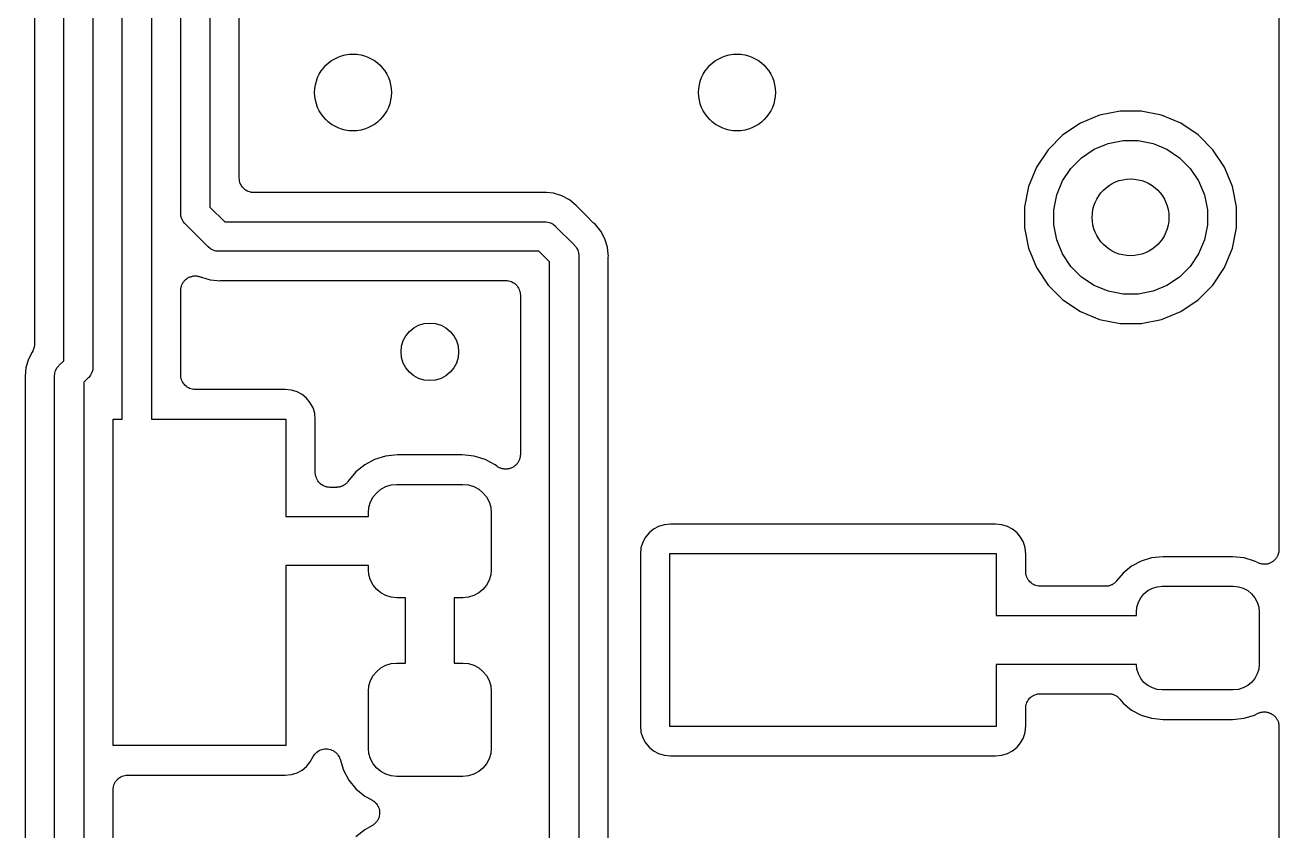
# Model space of a CAD drawing. Extents: x 0.48 to 2.43, y -7.79 to -4.85.
# Drawn here: x 2.1768 to 2.434, y -7.61 to -7.4448 of the extents above; entities that cross this region are included whole.
import ezdxf

# ---------------------------------------------------------------- set-up
doc = ezdxf.new("R2010")
doc.units = 0
doc.header["$MEASUREMENT"] = 0
doc.layers.add('BLACK', color=7, linetype='CONTINUOUS')

msp = doc.modelspace()

# ---------------------------------------------------------------- linework, layer by layer
at = {"layer": 'BLACK', "linetype": 'CONTINUOUS'}
for p, q in [((2.19676, -7.52559), (2.19676, -7.06442)), ((2.20276, -7.06333), (2.20276, -7.52559)), ((2.18476, -7.51366), (2.18476, -7.06939)), ((2.19076, -7.0683), (2.19076, -7.51476)), ((2.17876, -7.07312), (2.17876, -7.51027)), ((2.20876, -7.48326), (2.20876, -7.09379)), ((2.21476, -7.09379), (2.21476, -7.48217)), ((2.22076, -7.47619), (2.22076, -7.09424)), ((2.43396, -7.20424), (2.43396, -7.55235)), ((2.3972, -7.46334), (2.39324, -7.46498)), ((2.4014, -7.4625), (2.3972, -7.46334)), ((2.40569, -7.4625), (2.4014, -7.4625)), ((2.40989, -7.46334), (2.40569, -7.4625)), ((2.41384, -7.46498), (2.40989, -7.46334)), ((2.39324, -7.46498), (2.38968, -7.46736)), ((2.41741, -7.46736), (2.41384, -7.46498)), ((2.38968, -7.46736), (2.38665, -7.47039)), ((2.39608, -7.4703), (2.39895, -7.46911)), ((2.39895, -7.46911), (2.40199, -7.4685)), ((2.40199, -7.4685), (2.40509, -7.4685)), ((2.40509, -7.4685), (2.40814, -7.46911)), ((2.40814, -7.46911), (2.411, -7.4703)), ((2.42044, -7.47039), (2.41741, -7.46736)), ((2.38665, -7.47039), (2.38427, -7.47395)), ((2.3935, -7.47202), (2.39608, -7.4703)), ((2.411, -7.4703), (2.41358, -7.47202)), ((2.42282, -7.47395), (2.42044, -7.47039)), ((2.38427, -7.47395), (2.38263, -7.47791)), ((2.38959, -7.47679), (2.39131, -7.47421)), ((2.39131, -7.47421), (2.3935, -7.47202)), ((2.41358, -7.47202), (2.41578, -7.47421)), ((2.41578, -7.47421), (2.4175, -7.47679)), ((2.42446, -7.47791), (2.42282, -7.47395)), ((2.22078, -7.47647), (2.22076, -7.47619)), ((2.22081, -7.47675), (2.22078, -7.47647)), ((2.22081, -7.47676), (2.22081, -7.47675)), ((2.22081, -7.47677), (2.22081, -7.47676)), ((2.2209, -7.47704), (2.22081, -7.47677)), ((2.22098, -7.47731), (2.2209, -7.47704)), ((2.3884, -7.47966), (2.38959, -7.47679)), ((2.4175, -7.47679), (2.41869, -7.47966)), ((2.22098, -7.47732), (2.22098, -7.47731)), ((2.22098, -7.47733), (2.22098, -7.47732)), ((2.22112, -7.47758), (2.22098, -7.47733)), ((2.22125, -7.47783), (2.22112, -7.47758)), ((2.22125, -7.47784), (2.22125, -7.47783)), ((2.22126, -7.47785), (2.22125, -7.47784)), ((2.22144, -7.47807), (2.22126, -7.47785)), ((2.22161, -7.47829), (2.22144, -7.47807)), ((2.22162, -7.47829), (2.22161, -7.47829)), ((2.22163, -7.4783), (2.22162, -7.47829)), ((2.22185, -7.47848), (2.22163, -7.4783)), ((2.22206, -7.47866), (2.22185, -7.47848)), ((2.22207, -7.47867), (2.22206, -7.47866)), ((2.22208, -7.47868), (2.22207, -7.47867)), ((2.22233, -7.47881), (2.22208, -7.47868)), ((2.22257, -7.47895), (2.22233, -7.47881)), ((2.22258, -7.47895), (2.22257, -7.47895)), ((2.22259, -7.47895), (2.22258, -7.47895)), ((2.22287, -7.47904), (2.22259, -7.47895)), ((2.22313, -7.47912), (2.22287, -7.47904)), ((2.22314, -7.47912), (2.22313, -7.47912)), ((2.22315, -7.47913), (2.22314, -7.47912)), ((2.22343, -7.47916), (2.22315, -7.47913)), ((2.22371, -7.47919), (2.22343, -7.47916)), ((2.22374, -7.47919), (2.22371, -7.47919)), ((2.22376, -7.47919), (2.22374, -7.47919)), ((2.22374, -7.47919), (2.22374, -7.47919)), ((2.22374, -7.47919), (2.22374, -7.47919)), ((2.28288, -7.47919), (2.22376, -7.47919)), ((2.283, -7.47918), (2.28288, -7.47919)), ((2.28313, -7.47918), (2.283, -7.47918)), ((2.28317, -7.47917), (2.28313, -7.47918)), ((2.28346, -7.47915), (2.28317, -7.47917)), ((2.28376, -7.47917), (2.28346, -7.47915)), ((2.28523, -7.47932), (2.28376, -7.47917)), ((2.28376, -7.47917), (2.28376, -7.47917)), ((2.28693, -7.47983), (2.28523, -7.47932)), ((2.38263, -7.47791), (2.3818, -7.48211)), ((2.42529, -7.48211), (2.42446, -7.47791)), ((2.21476, -7.48217), (2.21778, -7.48519)), ((2.28849, -7.48067), (2.28693, -7.47983)), ((2.28986, -7.48179), (2.28849, -7.48067)), ((2.29005, -7.48202), (2.28986, -7.48179)), ((2.29014, -7.48211), (2.29005, -7.48202)), ((2.29022, -7.48221), (2.29014, -7.48211)), ((2.3818, -7.48211), (2.3818, -7.48639)), ((2.3878, -7.4827), (2.3884, -7.47966)), ((2.41869, -7.47966), (2.41929, -7.4827)), ((2.42529, -7.48639), (2.42529, -7.48211)), ((2.20874, -7.48341), (2.20876, -7.48326)), ((2.20876, -7.48356), (2.20874, -7.48341)), ((2.2088, -7.484), (2.20876, -7.48356)), ((2.20876, -7.48356), (2.20876, -7.48356)), ((2.20897, -7.48456), (2.2088, -7.484)), ((2.20925, -7.48508), (2.20897, -7.48456)), ((2.29025, -7.48224), (2.29022, -7.48221)), ((2.29194, -7.48393), (2.29025, -7.48224)), ((2.29194, -7.48394), (2.29194, -7.48393)), ((2.29335, -7.48535), (2.29194, -7.48394)), ((2.3878, -7.4858), (2.3878, -7.4827)), ((2.41929, -7.4827), (2.41929, -7.4858)), ((2.20963, -7.48554), (2.20925, -7.48508)), ((2.20974, -7.48564), (2.20963, -7.48554)), ((2.21431, -7.49021), (2.20974, -7.48564)), ((2.21778, -7.48519), (2.28332, -7.48519)), ((2.28332, -7.48519), (2.28346, -7.48517)), ((2.28346, -7.48517), (2.28361, -7.48519)), ((2.28361, -7.48519), (2.28361, -7.48519)), ((2.28361, -7.48519), (2.28405, -7.48523)), ((2.28405, -7.48523), (2.28462, -7.4854)), ((2.28462, -7.4854), (2.28514, -7.48568)), ((2.28514, -7.48568), (2.2856, -7.48606)), ((2.2856, -7.48606), (2.28569, -7.48617)), ((2.28569, -7.48617), (2.28942, -7.4899)), ((2.29345, -7.48543), (2.29335, -7.48535)), ((2.29353, -7.48552), (2.29345, -7.48543)), ((2.29357, -7.48554), (2.29353, -7.48552)), ((2.2938, -7.48573), (2.29357, -7.48554)), ((2.29492, -7.4871), (2.2938, -7.48573)), ((2.29576, -7.48867), (2.29492, -7.4871)), ((2.3818, -7.48639), (2.38263, -7.4906)), ((2.3884, -7.48885), (2.3878, -7.4858)), ((2.41929, -7.4858), (2.41869, -7.48885)), ((2.42446, -7.4906), (2.42529, -7.48639)), ((2.28942, -7.4899), (2.28953, -7.48999)), ((2.29627, -7.49036), (2.29576, -7.48867)), ((2.38959, -7.49171), (2.3884, -7.48885)), ((2.41869, -7.48885), (2.4175, -7.49171)), ((2.2144, -7.49032), (2.21431, -7.49021)), ((2.21486, -7.4907), (2.2144, -7.49032)), ((2.21538, -7.49097), (2.21486, -7.4907)), ((2.21578, -7.49109), (2.21538, -7.49097)), ((2.21595, -7.49115), (2.21578, -7.49109)), ((2.21654, -7.4912), (2.21595, -7.49115)), ((2.21668, -7.49119), (2.21654, -7.4912)), ((2.28222, -7.49119), (2.21668, -7.49119)), ((2.2844, -7.49337), (2.28222, -7.49119)), ((2.28953, -7.48999), (2.28971, -7.49021)), ((2.28971, -7.49021), (2.28991, -7.49045)), ((2.28991, -7.49045), (2.29008, -7.49078)), ((2.29008, -7.49078), (2.29019, -7.49097)), ((2.29019, -7.49097), (2.29036, -7.49154)), ((2.29036, -7.49154), (2.2904, -7.49197)), ((2.2904, -7.49197), (2.29042, -7.49213)), ((2.29042, -7.49213), (2.2904, -7.49227)), ((2.2904, -7.49227), (2.2904, -7.66805)), ((2.29642, -7.49183), (2.29627, -7.49036)), ((2.29645, -7.49213), (2.29642, -7.49183)), ((2.29642, -7.49183), (2.29642, -7.49183)), ((2.29642, -7.49242), (2.29645, -7.49213)), ((2.29642, -7.49255), (2.29642, -7.49242)), ((2.38263, -7.4906), (2.38427, -7.49455)), ((2.39131, -7.49429), (2.38959, -7.49171)), ((2.4175, -7.49171), (2.41578, -7.49429)), ((2.42282, -7.49455), (2.42446, -7.4906)), ((2.2844, -7.66914), (2.2844, -7.49337)), ((2.2964, -7.49267), (2.29642, -7.49255)), ((2.2964, -7.49271), (2.2964, -7.49267)), ((2.2964, -7.66432), (2.2964, -7.49271)), ((2.38427, -7.49455), (2.38665, -7.49812)), ((2.3935, -7.49648), (2.39131, -7.49429)), ((2.41578, -7.49429), (2.41358, -7.49648)), ((2.42044, -7.49812), (2.42282, -7.49455)), ((2.20921, -7.49768), (2.20928, -7.49755)), ((2.20928, -7.49755), (2.20937, -7.49744)), ((2.20937, -7.49744), (2.20945, -7.49732)), ((2.20945, -7.49732), (2.20956, -7.49722)), ((2.20956, -7.49722), (2.20966, -7.4971)), ((2.20966, -7.4971), (2.20977, -7.49701)), ((2.20977, -7.49701), (2.20987, -7.49691)), ((2.20987, -7.49691), (2.20999, -7.49683)), ((2.20999, -7.49683), (2.21011, -7.49673)), ((2.21011, -7.49673), (2.21024, -7.49667)), ((2.21024, -7.49667), (2.21035, -7.49659)), ((2.21035, -7.49659), (2.2105, -7.49653)), ((2.2105, -7.49653), (2.21063, -7.49646)), ((2.21063, -7.49646), (2.21077, -7.49642)), ((2.21077, -7.49642), (2.2109, -7.49637)), ((2.2109, -7.49637), (2.21105, -7.49634)), ((2.21105, -7.49634), (2.21119, -7.49629)), ((2.21119, -7.49629), (2.21133, -7.49628)), ((2.21133, -7.49628), (2.21147, -7.49625)), ((2.21147, -7.49625), (2.21162, -7.49626)), ((2.21162, -7.49626), (2.21178, -7.49624)), ((2.21178, -7.49624), (2.21192, -7.49626)), ((2.21192, -7.49626), (2.21206, -7.49626)), ((2.21206, -7.49626), (2.21221, -7.49629)), ((2.21221, -7.49629), (2.21236, -7.4963)), ((2.21236, -7.4963), (2.21249, -7.49634)), ((2.21249, -7.49634), (2.21263, -7.49637)), ((2.21263, -7.49637), (2.21277, -7.49643)), ((2.21277, -7.49643), (2.21292, -7.49648)), ((2.21292, -7.49648), (2.21301, -7.49652)), ((2.21301, -7.49652), (2.21477, -7.49706)), ((2.21477, -7.49706), (2.21624, -7.4972)), ((2.21624, -7.4972), (2.21624, -7.4972)), ((2.21624, -7.4972), (2.21654, -7.49723)), ((2.21654, -7.49723), (2.21683, -7.4972)), ((2.21683, -7.4972), (2.21687, -7.4972)), ((2.21687, -7.4972), (2.217, -7.4972)), ((2.217, -7.4972), (2.21712, -7.49719)), ((2.21712, -7.49719), (2.2754, -7.49719)), ((2.2754, -7.49719), (2.27542, -7.49719)), ((2.27542, -7.49719), (2.27542, -7.49719)), ((2.27542, -7.49719), (2.27542, -7.49719)), ((2.27542, -7.49719), (2.27544, -7.49719)), ((2.27544, -7.49719), (2.27573, -7.49722)), ((2.27573, -7.49722), (2.276, -7.49725)), ((2.276, -7.49725), (2.27601, -7.49725)), ((2.27601, -7.49725), (2.27603, -7.49725)), ((2.27603, -7.49725), (2.27629, -7.49734)), ((2.27629, -7.49734), (2.27656, -7.49742)), ((2.27656, -7.49742), (2.27657, -7.49743)), ((2.27657, -7.49743), (2.27658, -7.49743)), ((2.27658, -7.49743), (2.27683, -7.49757)), ((2.27683, -7.49757), (2.27708, -7.4977)), ((2.39608, -7.49821), (2.3935, -7.49648)), ((2.41358, -7.49648), (2.411, -7.49821)), ((2.20876, -7.4992), (2.20877, -7.49906)), ((2.20876, -7.49924), (2.20876, -7.4992)), ((2.20876, -7.51655), (2.20876, -7.49924)), ((2.20877, -7.49892), (2.2088, -7.49877)), ((2.20877, -7.49906), (2.20877, -7.49892)), ((2.2088, -7.49877), (2.20882, -7.49862)), ((2.20882, -7.49862), (2.20886, -7.49848)), ((2.20886, -7.49848), (2.20889, -7.49835)), ((2.20889, -7.49835), (2.20895, -7.49821)), ((2.20895, -7.49821), (2.209, -7.49806)), ((2.209, -7.49806), (2.20907, -7.49794)), ((2.20907, -7.49794), (2.20912, -7.49781)), ((2.20912, -7.49781), (2.20921, -7.49768)), ((2.27708, -7.4977), (2.27709, -7.49771)), ((2.27709, -7.49771), (2.2771, -7.49771)), ((2.2771, -7.49771), (2.27731, -7.4979)), ((2.27731, -7.4979), (2.27753, -7.49808)), ((2.27753, -7.49808), (2.27754, -7.49808)), ((2.27754, -7.49808), (2.27755, -7.49809)), ((2.27755, -7.49809), (2.27772, -7.49831)), ((2.27772, -7.49831), (2.2779, -7.49853)), ((2.2779, -7.49853), (2.27791, -7.49854)), ((2.27791, -7.49854), (2.27791, -7.49855)), ((2.27791, -7.49855), (2.27804, -7.49879)), ((2.27804, -7.49879), (2.27818, -7.49905)), ((2.27818, -7.49905), (2.27818, -7.49906)), ((2.27818, -7.49906), (2.27818, -7.49907)), ((2.27818, -7.49907), (2.27826, -7.49933)), ((2.27826, -7.49933), (2.27834, -7.49961)), ((2.27834, -7.49961), (2.27835, -7.49962)), ((2.27835, -7.49962), (2.27835, -7.49963)), ((2.27835, -7.49963), (2.27837, -7.49991)), ((2.27837, -7.49991), (2.2784, -7.50019)), ((2.2784, -7.50019), (2.2784, -7.53286)), ((2.38665, -7.49812), (2.38968, -7.50114)), ((2.39895, -7.49939), (2.39608, -7.49821)), ((2.40199, -7.5), (2.39895, -7.49939)), ((2.40509, -7.5), (2.40199, -7.5)), ((2.40814, -7.49939), (2.40509, -7.5)), ((2.411, -7.49821), (2.40814, -7.49939)), ((2.41741, -7.50114), (2.42044, -7.49812)), ((2.38968, -7.50114), (2.39324, -7.50352)), ((2.41384, -7.50352), (2.41741, -7.50114)), ((2.39324, -7.50352), (2.3972, -7.50516)), ((2.3972, -7.50516), (2.4014, -7.506)), ((2.40569, -7.506), (2.40989, -7.50516)), ((2.40989, -7.50516), (2.41384, -7.50352)), ((2.4014, -7.506), (2.40569, -7.506)), ((2.17876, -7.51031), (2.17874, -7.51044)), ((2.17874, -7.51044), (2.17874, -7.51057)), ((2.17876, -7.51027), (2.17876, -7.51031)), ((2.17831, -7.51186), (2.17753, -7.51332)), ((2.1784, -7.51168), (2.17831, -7.51186)), ((2.17831, -7.51186), (2.17831, -7.51186)), ((2.17845, -7.51156), (2.1784, -7.51168)), ((2.17851, -7.51145), (2.17845, -7.51156)), ((2.17856, -7.51129), (2.17851, -7.51145)), ((2.17863, -7.51114), (2.17856, -7.51129)), ((2.17865, -7.51101), (2.17863, -7.51114)), ((2.17869, -7.51089), (2.17865, -7.51101)), ((2.17871, -7.51073), (2.17869, -7.51089)), ((2.17874, -7.51057), (2.17871, -7.51073)), ((2.17701, -7.51502), (2.17684, -7.51678)), ((2.17753, -7.51332), (2.17701, -7.51502)), ((2.1831, -7.51563), (2.18314, -7.51555)), ((2.18314, -7.51555), (2.18338, -7.5151)), ((2.18338, -7.5151), (2.18355, -7.51489)), ((2.18355, -7.51489), (2.18375, -7.51465)), ((2.18375, -7.51465), (2.18386, -7.51455)), ((2.18386, -7.51455), (2.18476, -7.51366)), ((2.19071, -7.51549), (2.19054, -7.51606)), ((2.19076, -7.51505), (2.19071, -7.51549)), ((2.19076, -7.51476), (2.19077, -7.51491)), ((2.19077, -7.51491), (2.19076, -7.51505)), ((2.19076, -7.51505), (2.19076, -7.51505)), ((2.17684, -7.51678), (2.17687, -7.51707)), ((2.17687, -7.51707), (2.17687, -7.51712)), ((2.17687, -7.51712), (2.17687, -7.51724)), ((2.17687, -7.51724), (2.17688, -7.51737)), ((2.17688, -7.51737), (2.17688, -7.68529)), ((2.18287, -7.51678), (2.18292, -7.51624)), ((2.18288, -7.51693), (2.18287, -7.51678)), ((2.18288, -7.68573), (2.18288, -7.51693)), ((2.18292, -7.51624), (2.18293, -7.51619)), ((2.18293, -7.51619), (2.1831, -7.51563)), ((2.18977, -7.51713), (2.18888, -7.51802)), ((2.18888, -7.51802), (2.18888, -7.68464)), ((2.18989, -7.51704), (2.18977, -7.51713)), ((2.19026, -7.51658), (2.18989, -7.51704)), ((2.19054, -7.51606), (2.19026, -7.51658)), ((2.20878, -7.51683), (2.20876, -7.51655)), ((2.20881, -7.51711), (2.20878, -7.51683)), ((2.20881, -7.51712), (2.20881, -7.51711)), ((2.20881, -7.51713), (2.20881, -7.51712)), ((2.2089, -7.5174), (2.20881, -7.51713)), ((2.20897, -7.51767), (2.2089, -7.5174)), ((2.20898, -7.51768), (2.20897, -7.51767)), ((2.20898, -7.51769), (2.20898, -7.51768)), ((2.20912, -7.51794), (2.20898, -7.51769)), ((2.20925, -7.51819), (2.20912, -7.51794)), ((2.20925, -7.5182), (2.20925, -7.51819)), ((2.20926, -7.51821), (2.20925, -7.5182)), ((2.20944, -7.51843), (2.20926, -7.51821)), ((2.20961, -7.51865), (2.20944, -7.51843)), ((2.20962, -7.51865), (2.20961, -7.51865)), ((2.20963, -7.51866), (2.20962, -7.51865)), ((2.20984, -7.51884), (2.20963, -7.51866)), ((2.21006, -7.51902), (2.20984, -7.51884)), ((2.21007, -7.51903), (2.21006, -7.51902)), ((2.21008, -7.51903), (2.21007, -7.51903)), ((2.21033, -7.51917), (2.21008, -7.51903)), ((2.21057, -7.5193), (2.21033, -7.51917)), ((2.21058, -7.51931), (2.21057, -7.5193)), ((2.21059, -7.51931), (2.21058, -7.51931)), ((2.21086, -7.5194), (2.21059, -7.51931)), ((2.21113, -7.51948), (2.21086, -7.5194)), ((2.21114, -7.51948), (2.21113, -7.51948)), ((2.21115, -7.51949), (2.21114, -7.51948)), ((2.21143, -7.51952), (2.21115, -7.51949)), ((2.21171, -7.51955), (2.21143, -7.51952)), ((2.21173, -7.51955), (2.21171, -7.51955)), ((2.21174, -7.51955), (2.21173, -7.51955)), ((2.21176, -7.51955), (2.21174, -7.51955)), ((2.21174, -7.51955), (2.21174, -7.51955)), ((2.23017, -7.51955), (2.21176, -7.51955)), ((2.23149, -7.51968), (2.23017, -7.51955)), ((2.23262, -7.52002), (2.23149, -7.51968)), ((2.23366, -7.52058), (2.23262, -7.52002)), ((2.23458, -7.52133), (2.23366, -7.52058)), ((2.23533, -7.52224), (2.23458, -7.52133)), ((2.23589, -7.52328), (2.23533, -7.52224)), ((2.23623, -7.52441), (2.23589, -7.52328)), ((2.19488, -7.59252), (2.19488, -7.52559)), ((2.19488, -7.52559), (2.19676, -7.52559)), ((2.20276, -7.52559), (2.23031, -7.52559)), ((2.23031, -7.52559), (2.23031, -7.54559)), ((2.23636, -7.52574), (2.23623, -7.52441)), ((2.23636, -7.53659), (2.23636, -7.52574)), ((2.25074, -7.53317), (2.24852, -7.53385)), ((2.2532, -7.53293), (2.25074, -7.53317)), ((2.26649, -7.53293), (2.2532, -7.53293)), ((2.26894, -7.53317), (2.26649, -7.53293)), ((2.27116, -7.53385), (2.26894, -7.53317)), ((2.27834, -7.53348), (2.27829, -7.53362)), ((2.27835, -7.53333), (2.27834, -7.53348)), ((2.27838, -7.53318), (2.27835, -7.53333)), ((2.27839, -7.53304), (2.27838, -7.53318)), ((2.2784, -7.5329), (2.27839, -7.53304)), ((2.2784, -7.53286), (2.2784, -7.5329)), ((2.24648, -7.53494), (2.24468, -7.53641)), ((2.24852, -7.53385), (2.24648, -7.53494)), ((2.27321, -7.53494), (2.27116, -7.53385)), ((2.2735, -7.53518), (2.27321, -7.53494)), ((2.27362, -7.53526), (2.2735, -7.53518)), ((2.27372, -7.53535), (2.27362, -7.53526)), ((2.27386, -7.53542), (2.27372, -7.53535)), ((2.27399, -7.5355), (2.27386, -7.53542)), ((2.27412, -7.53556), (2.27399, -7.5355)), ((2.27424, -7.53563), (2.27412, -7.53556)), ((2.27439, -7.53567), (2.27424, -7.53563)), ((2.27453, -7.53573), (2.27439, -7.53567)), ((2.27466, -7.53576), (2.27453, -7.53573)), ((2.2748, -7.5358), (2.27466, -7.53576)), ((2.27495, -7.53581), (2.2748, -7.5358)), ((2.2751, -7.53584), (2.27495, -7.53581)), ((2.27524, -7.53585), (2.2751, -7.53584)), ((2.27538, -7.53586), (2.27524, -7.53585)), ((2.27553, -7.53585), (2.27538, -7.53586)), ((2.27569, -7.53585), (2.27553, -7.53585)), ((2.27582, -7.53582), (2.27569, -7.53585)), ((2.27596, -7.53581), (2.27582, -7.53582)), ((2.27611, -7.53576), (2.27596, -7.53581)), ((2.27626, -7.53573), (2.27611, -7.53576)), ((2.27639, -7.53568), (2.27626, -7.53573)), ((2.27653, -7.53564), (2.27639, -7.53568)), ((2.27666, -7.53557), (2.27653, -7.53564)), ((2.2768, -7.53551), (2.27666, -7.53557)), ((2.27692, -7.53544), (2.2768, -7.53551)), ((2.27704, -7.53537), (2.27692, -7.53544)), ((2.27716, -7.53527), (2.27704, -7.53537)), ((2.27729, -7.53519), (2.27716, -7.53527)), ((2.27739, -7.53509), (2.27729, -7.53519)), ((2.2775, -7.535), (2.27739, -7.53509)), ((2.2776, -7.53489), (2.2775, -7.535)), ((2.27771, -7.53478), (2.2776, -7.53489)), ((2.27779, -7.53466), (2.27771, -7.53478)), ((2.27788, -7.53455), (2.27779, -7.53466)), ((2.27795, -7.53442), (2.27788, -7.53455)), ((2.27804, -7.53429), (2.27795, -7.53442)), ((2.27809, -7.53417), (2.27804, -7.53429)), ((2.27816, -7.53404), (2.27809, -7.53417)), ((2.27821, -7.5339), (2.27816, -7.53404)), ((2.27826, -7.53376), (2.27821, -7.5339)), ((2.27829, -7.53362), (2.27826, -7.53376)), ((2.23639, -7.53687), (2.23636, -7.53659)), ((2.23641, -7.53715), (2.23639, -7.53687)), ((2.23641, -7.53716), (2.23641, -7.53715)), ((2.23642, -7.53717), (2.23641, -7.53716)), ((2.2365, -7.53745), (2.23642, -7.53717)), ((2.23658, -7.53771), (2.2365, -7.53745)), ((2.23658, -7.53772), (2.23658, -7.53771)), ((2.23658, -7.53773), (2.23658, -7.53772)), ((2.23672, -7.53799), (2.23658, -7.53773)), ((2.23685, -7.53823), (2.23672, -7.53799)), ((2.23685, -7.53824), (2.23685, -7.53823)), ((2.23686, -7.53825), (2.23685, -7.53824)), ((2.23704, -7.53847), (2.23686, -7.53825)), ((2.23722, -7.53869), (2.23704, -7.53847)), ((2.23722, -7.5387), (2.23722, -7.53869)), ((2.23723, -7.5387), (2.23722, -7.5387)), ((2.23745, -7.53888), (2.23723, -7.5387)), ((2.24279, -7.53872), (2.24266, -7.53882)), ((2.24287, -7.53862), (2.24279, -7.53872)), ((2.24297, -7.53852), (2.24287, -7.53862)), ((2.24305, -7.5384), (2.24297, -7.53852)), ((2.24468, -7.53641), (2.24305, -7.5384)), ((2.23766, -7.53907), (2.23745, -7.53888)), ((2.23767, -7.53907), (2.23766, -7.53907)), ((2.23768, -7.53908), (2.23767, -7.53907)), ((2.23793, -7.53921), (2.23768, -7.53908)), ((2.23818, -7.53935), (2.23793, -7.53921)), ((2.23819, -7.53935), (2.23818, -7.53935)), ((2.2382, -7.53936), (2.23819, -7.53935)), ((2.23847, -7.53944), (2.2382, -7.53936)), ((2.23873, -7.53953), (2.23847, -7.53944)), ((2.23875, -7.53953), (2.23873, -7.53953)), ((2.23876, -7.53953), (2.23875, -7.53953)), ((2.23903, -7.53956), (2.23876, -7.53953)), ((2.23932, -7.53959), (2.23903, -7.53956)), ((2.23934, -7.53959), (2.23932, -7.53959)), ((2.23936, -7.53959), (2.23934, -7.53959)), ((2.23934, -7.53959), (2.23934, -7.53959)), ((2.23934, -7.53959), (2.23934, -7.53959)), ((2.24067, -7.53959), (2.23936, -7.53959)), ((2.2408, -7.53958), (2.24067, -7.53959)), ((2.24094, -7.53958), (2.2408, -7.53958)), ((2.24109, -7.53955), (2.24094, -7.53958)), ((2.24126, -7.53953), (2.24109, -7.53955)), ((2.24138, -7.5395), (2.24126, -7.53953)), ((2.24151, -7.53947), (2.24138, -7.5395)), ((2.24166, -7.53941), (2.24151, -7.53947)), ((2.24182, -7.53936), (2.24166, -7.53941)), ((2.24193, -7.5393), (2.24182, -7.53936)), ((2.24206, -7.53925), (2.24193, -7.5393)), ((2.24219, -7.53916), (2.24206, -7.53925)), ((2.24233, -7.53909), (2.24219, -7.53916)), ((2.24244, -7.53901), (2.24233, -7.53909)), ((2.24255, -7.53893), (2.24244, -7.53901)), ((2.24266, -7.53882), (2.24255, -7.53893)), ((2.24822, -7.54156), (2.24894, -7.54068)), ((2.24894, -7.54068), (2.24982, -7.53996)), ((2.24982, -7.53996), (2.25083, -7.53942)), ((2.25083, -7.53942), (2.25192, -7.53909)), ((2.25192, -7.53909), (2.25305, -7.53898)), ((2.25305, -7.53898), (2.26663, -7.53898)), ((2.26663, -7.53898), (2.26777, -7.53909)), ((2.26777, -7.53909), (2.26886, -7.53942)), ((2.26886, -7.53942), (2.26986, -7.53996)), ((2.26986, -7.53996), (2.27074, -7.54068)), ((2.27074, -7.54068), (2.27146, -7.54156)), ((2.24724, -7.54478), (2.24736, -7.54365)), ((2.24736, -7.54365), (2.24769, -7.54256)), ((2.24769, -7.54256), (2.24822, -7.54156)), ((2.27146, -7.54156), (2.272, -7.54256)), ((2.272, -7.54256), (2.27233, -7.54365)), ((2.27233, -7.54365), (2.27244, -7.54478)), ((2.23031, -7.54559), (2.24724, -7.54559)), ((2.24724, -7.54559), (2.24724, -7.54478)), ((2.27244, -7.54478), (2.27244, -7.5564)), ((2.30479, -7.54889), (2.30404, -7.5498)), ((2.30571, -7.54814), (2.30479, -7.54889)), ((2.30675, -7.54758), (2.30571, -7.54814)), ((2.30788, -7.54724), (2.30675, -7.54758)), ((2.3092, -7.54711), (2.30788, -7.54724)), ((2.37584, -7.54711), (2.3092, -7.54711)), ((2.37716, -7.54724), (2.37584, -7.54711)), ((2.37829, -7.54758), (2.37716, -7.54724)), ((2.37933, -7.54814), (2.37829, -7.54758)), ((2.38025, -7.54889), (2.37933, -7.54814)), ((2.381, -7.5498), (2.38025, -7.54889)), ((2.30349, -7.55084), (2.30314, -7.55197)), ((2.30404, -7.5498), (2.30349, -7.55084)), ((2.38155, -7.55084), (2.381, -7.5498)), ((2.3819, -7.55197), (2.38155, -7.55084)), ((2.30314, -7.55197), (2.30301, -7.5533)), ((2.30301, -7.5533), (2.30301, -7.58844)), ((2.30906, -7.58858), (2.30906, -7.55315)), ((2.30906, -7.55315), (2.37598, -7.55315)), ((2.37598, -7.55315), (2.37598, -7.56587)), ((2.38203, -7.5533), (2.3819, -7.55197)), ((2.38203, -7.55687), (2.38203, -7.5533)), ((2.40783, -7.55403), (2.4057, -7.55468)), ((2.41019, -7.5538), (2.40783, -7.55403)), ((2.42446, -7.5538), (2.41019, -7.5538)), ((2.42682, -7.55403), (2.42446, -7.5538)), ((2.42895, -7.55468), (2.42682, -7.55403)), ((2.43335, -7.55415), (2.43327, -7.55427)), ((2.43344, -7.55405), (2.43335, -7.55415)), ((2.43351, -7.55391), (2.43344, -7.55405)), ((2.4336, -7.55378), (2.43351, -7.55391)), ((2.43365, -7.55366), (2.4336, -7.55378)), ((2.43372, -7.55353), (2.43365, -7.55366)), ((2.43376, -7.55339), (2.43372, -7.55353)), ((2.43382, -7.55324), (2.43376, -7.55339)), ((2.43385, -7.55311), (2.43382, -7.55324)), ((2.4339, -7.55298), (2.43385, -7.55311)), ((2.43391, -7.55282), (2.4339, -7.55298)), ((2.43394, -7.55267), (2.43391, -7.55282)), ((2.43396, -7.55239), (2.43394, -7.55253)), ((2.43394, -7.55253), (2.43394, -7.55267)), ((2.43396, -7.55235), (2.43396, -7.55239)), ((2.24724, -7.55559), (2.23031, -7.55559)), ((2.23031, -7.55559), (2.23031, -7.59252)), ((2.24724, -7.5564), (2.24724, -7.55559)), ((2.24736, -7.55753), (2.24724, -7.5564)), ((2.27244, -7.5564), (2.27233, -7.55753)), ((2.40374, -7.55573), (2.40202, -7.55714)), ((2.4057, -7.55468), (2.40374, -7.55573)), ((2.42955, -7.555), (2.42895, -7.55468)), ((2.42968, -7.55505), (2.42955, -7.555)), ((2.4298, -7.55512), (2.42968, -7.55505)), ((2.42995, -7.55516), (2.4298, -7.55512)), ((2.43009, -7.55522), (2.42995, -7.55516)), ((2.43022, -7.55525), (2.43009, -7.55522)), ((2.43036, -7.55529), (2.43022, -7.55525)), ((2.43051, -7.55531), (2.43036, -7.55529)), ((2.43066, -7.55534), (2.43051, -7.55531)), ((2.4308, -7.55534), (2.43066, -7.55534)), ((2.43094, -7.55535), (2.4308, -7.55534)), ((2.43109, -7.55534), (2.43094, -7.55535)), ((2.43125, -7.55534), (2.43109, -7.55534)), ((2.43138, -7.55531), (2.43125, -7.55534)), ((2.43152, -7.5553), (2.43138, -7.55531)), ((2.43167, -7.55525), (2.43152, -7.5553)), ((2.43182, -7.55523), (2.43167, -7.55525)), ((2.43195, -7.55517), (2.43182, -7.55523)), ((2.43208, -7.55513), (2.43195, -7.55517)), ((2.43222, -7.55506), (2.43208, -7.55513)), ((2.43236, -7.555), (2.43222, -7.55506)), ((2.43248, -7.55493), (2.43236, -7.555)), ((2.4326, -7.55486), (2.43248, -7.55493)), ((2.43272, -7.55477), (2.4326, -7.55486)), ((2.43285, -7.55468), (2.43272, -7.55477)), ((2.43295, -7.55458), (2.43285, -7.55468)), ((2.43306, -7.55449), (2.43295, -7.55458)), ((2.43316, -7.55438), (2.43306, -7.55449)), ((2.43327, -7.55427), (2.43316, -7.55438)), ((2.24769, -7.55862), (2.24736, -7.55753)), ((2.24822, -7.55962), (2.24769, -7.55862)), ((2.272, -7.55862), (2.27146, -7.55962)), ((2.27233, -7.55753), (2.272, -7.55862)), ((2.38206, -7.55715), (2.38203, -7.55687)), ((2.38208, -7.55743), (2.38206, -7.55715)), ((2.38208, -7.55744), (2.38208, -7.55743)), ((2.38208, -7.55745), (2.38208, -7.55744)), ((2.38217, -7.55772), (2.38208, -7.55745)), ((2.38225, -7.55799), (2.38217, -7.55772)), ((2.38225, -7.558), (2.38225, -7.55799)), ((2.38225, -7.55801), (2.38225, -7.558)), ((2.38239, -7.55826), (2.38225, -7.55801)), ((2.38252, -7.55851), (2.38239, -7.55826)), ((2.38252, -7.55852), (2.38252, -7.55851)), ((2.38253, -7.55853), (2.38252, -7.55852)), ((2.38271, -7.55875), (2.38253, -7.55853)), ((2.38288, -7.55897), (2.38271, -7.55875)), ((2.38289, -7.55897), (2.38288, -7.55897)), ((2.3829, -7.55898), (2.38289, -7.55897)), ((2.38312, -7.55916), (2.3829, -7.55898)), ((2.38333, -7.55934), (2.38312, -7.55916)), ((2.40012, -7.55928), (2.40002, -7.55936)), ((2.40023, -7.55921), (2.40012, -7.55928)), ((2.40035, -7.5591), (2.40023, -7.55921)), ((2.40047, -7.55899), (2.40035, -7.5591)), ((2.40056, -7.55889), (2.40047, -7.55899)), ((2.40065, -7.5588), (2.40056, -7.55889)), ((2.40068, -7.55877), (2.40065, -7.5588)), ((2.40202, -7.55714), (2.40068, -7.55877)), ((2.24894, -7.5605), (2.24822, -7.55962)), ((2.24982, -7.56123), (2.24894, -7.5605)), ((2.25083, -7.56176), (2.24982, -7.56123)), ((2.25192, -7.56209), (2.25083, -7.56176)), ((2.26886, -7.56176), (2.26777, -7.56209)), ((2.26986, -7.56123), (2.26886, -7.56176)), ((2.27074, -7.5605), (2.26986, -7.56123)), ((2.27146, -7.55962), (2.27074, -7.5605)), ((2.38334, -7.55935), (2.38333, -7.55934)), ((2.38335, -7.55935), (2.38334, -7.55935)), ((2.3836, -7.55949), (2.38335, -7.55935)), ((2.38385, -7.55962), (2.3836, -7.55949)), ((2.38386, -7.55963), (2.38385, -7.55962)), ((2.38387, -7.55963), (2.38386, -7.55963)), ((2.38414, -7.55972), (2.38387, -7.55963)), ((2.3844, -7.5598), (2.38414, -7.55972)), ((2.38441, -7.5598), (2.3844, -7.5598)), ((2.38442, -7.5598), (2.38441, -7.5598)), ((2.3847, -7.55983), (2.38442, -7.5598)), ((2.38499, -7.55987), (2.3847, -7.55983)), ((2.38501, -7.55987), (2.38499, -7.55987)), ((2.38503, -7.55987), (2.38501, -7.55987)), ((2.38501, -7.55987), (2.38501, -7.55987)), ((2.38501, -7.55987), (2.38501, -7.55987)), ((2.39836, -7.55987), (2.38503, -7.55987)), ((2.39849, -7.55985), (2.39836, -7.55987)), ((2.39862, -7.55985), (2.39849, -7.55985)), ((2.39878, -7.55982), (2.39862, -7.55985)), ((2.39894, -7.55981), (2.39878, -7.55982)), ((2.39907, -7.55977), (2.39894, -7.55981)), ((2.3992, -7.55975), (2.39907, -7.55977)), ((2.39935, -7.55969), (2.3992, -7.55975)), ((2.3995, -7.55964), (2.39935, -7.55969)), ((2.39962, -7.55958), (2.3995, -7.55964)), ((2.39974, -7.55953), (2.39962, -7.55958)), ((2.39988, -7.55944), (2.39974, -7.55953)), ((2.40002, -7.55936), (2.39988, -7.55944)), ((2.40562, -7.5622), (2.40628, -7.5614)), ((2.40628, -7.5614), (2.40709, -7.56074)), ((2.40709, -7.56074), (2.40801, -7.56025)), ((2.40801, -7.56025), (2.409, -7.55994)), ((2.409, -7.55994), (2.41004, -7.55984)), ((2.41004, -7.55984), (2.42461, -7.55984)), ((2.42461, -7.55984), (2.42564, -7.55994)), ((2.42564, -7.55994), (2.42664, -7.56025)), ((2.42664, -7.56025), (2.42756, -7.56074)), ((2.42756, -7.56074), (2.42836, -7.5614)), ((2.42836, -7.5614), (2.42903, -7.5622)), ((2.25305, -7.5622), (2.25192, -7.56209)), ((2.25484, -7.5622), (2.25305, -7.5622)), ((2.25484, -7.57559), (2.25484, -7.5622)), ((2.26663, -7.5622), (2.26484, -7.5622)), ((2.26484, -7.5622), (2.26484, -7.57559)), ((2.26777, -7.56209), (2.26663, -7.5622)), ((2.40472, -7.56516), (2.40483, -7.56412)), ((2.40483, -7.56412), (2.40513, -7.56312)), ((2.40513, -7.56312), (2.40562, -7.5622)), ((2.42903, -7.5622), (2.42952, -7.56312)), ((2.42952, -7.56312), (2.42982, -7.56412)), ((2.42982, -7.56412), (2.42992, -7.56516)), ((2.37598, -7.56587), (2.40472, -7.56587)), ((2.40472, -7.56587), (2.40472, -7.56516)), ((2.42992, -7.56516), (2.42992, -7.57579)), ((2.24822, -7.57817), (2.24894, -7.57729)), ((2.24894, -7.57729), (2.24982, -7.57657)), ((2.24982, -7.57657), (2.25083, -7.57603)), ((2.25083, -7.57603), (2.25192, -7.5757)), ((2.25192, -7.5757), (2.25305, -7.57559)), ((2.25305, -7.57559), (2.25484, -7.57559)), ((2.26484, -7.57559), (2.26663, -7.57559)), ((2.26663, -7.57559), (2.26777, -7.5757)), ((2.26777, -7.5757), (2.26886, -7.57603)), ((2.26886, -7.57603), (2.26986, -7.57657)), ((2.26986, -7.57657), (2.27074, -7.57729)), ((2.27074, -7.57729), (2.27146, -7.57817)), ((2.40473, -7.57587), (2.37598, -7.57587)), ((2.37598, -7.57587), (2.37598, -7.58858)), ((2.40483, -7.57682), (2.40473, -7.57587)), ((2.40513, -7.57782), (2.40483, -7.57682)), ((2.42982, -7.57682), (2.42952, -7.57782)), ((2.42992, -7.57579), (2.42982, -7.57682)), ((2.24736, -7.58026), (2.24769, -7.57918)), ((2.24769, -7.57918), (2.24822, -7.57817)), ((2.27146, -7.57817), (2.272, -7.57918)), ((2.272, -7.57918), (2.27233, -7.58026)), ((2.40562, -7.57874), (2.40513, -7.57782)), ((2.40628, -7.57955), (2.40562, -7.57874)), ((2.40709, -7.58021), (2.40628, -7.57955)), ((2.42836, -7.57955), (2.42756, -7.58021)), ((2.42903, -7.57874), (2.42836, -7.57955)), ((2.42952, -7.57782), (2.42903, -7.57874)), ((2.24724, -7.5814), (2.24736, -7.58026)), ((2.24724, -7.59301), (2.24724, -7.5814)), ((2.27233, -7.58026), (2.27244, -7.5814)), ((2.27244, -7.5814), (2.27244, -7.59301)), ((2.38315, -7.58255), (2.38337, -7.58237)), ((2.38337, -7.58237), (2.38338, -7.58236)), ((2.38338, -7.58236), (2.38339, -7.58236)), ((2.38339, -7.58236), (2.38363, -7.58223)), ((2.38363, -7.58223), (2.38388, -7.58209)), ((2.38388, -7.58209), (2.38389, -7.58209)), ((2.38389, -7.58209), (2.3839, -7.58208)), ((2.3839, -7.58208), (2.38417, -7.58201)), ((2.38417, -7.58201), (2.38445, -7.58192)), ((2.38445, -7.58192), (2.38446, -7.58192)), ((2.38446, -7.58192), (2.38447, -7.58192)), ((2.38447, -7.58192), (2.38474, -7.58189)), ((2.38474, -7.58189), (2.38503, -7.58187)), ((2.38503, -7.58187), (2.399, -7.58187)), ((2.399, -7.58187), (2.39905, -7.58187)), ((2.39905, -7.58187), (2.39918, -7.58188)), ((2.39918, -7.58188), (2.39931, -7.58188)), ((2.39931, -7.58188), (2.39947, -7.58191)), ((2.39947, -7.58191), (2.39963, -7.58193)), ((2.39963, -7.58193), (2.39975, -7.58197)), ((2.39975, -7.58197), (2.39988, -7.582)), ((2.39988, -7.582), (2.40003, -7.58206)), ((2.40003, -7.58206), (2.40019, -7.58211)), ((2.40019, -7.58211), (2.4003, -7.58217)), ((2.4003, -7.58217), (2.40042, -7.58222)), ((2.40042, -7.58222), (2.40056, -7.58231)), ((2.40056, -7.58231), (2.4007, -7.58239)), ((2.4007, -7.58239), (2.4008, -7.58248)), ((2.40801, -7.5807), (2.40709, -7.58021)), ((2.409, -7.581), (2.40801, -7.5807)), ((2.41004, -7.5811), (2.409, -7.581)), ((2.42461, -7.5811), (2.41004, -7.5811)), ((2.42564, -7.581), (2.42461, -7.5811)), ((2.42664, -7.5807), (2.42564, -7.581)), ((2.42756, -7.58021), (2.42664, -7.5807)), ((2.38203, -7.58482), (2.38206, -7.58454)), ((2.38203, -7.58484), (2.38203, -7.58482)), ((2.38203, -7.58485), (2.38203, -7.58484)), ((2.38203, -7.58487), (2.38203, -7.58485)), ((2.38203, -7.58485), (2.38203, -7.58485)), ((2.38203, -7.58844), (2.38203, -7.58487)), ((2.38206, -7.58454), (2.38209, -7.58426)), ((2.38209, -7.58424), (2.38218, -7.58397)), ((2.38209, -7.58425), (2.38209, -7.58424)), ((2.38209, -7.58426), (2.38209, -7.58425)), ((2.38218, -7.58397), (2.38226, -7.5837)), ((2.38226, -7.5837), (2.38227, -7.58369)), ((2.38227, -7.58368), (2.38241, -7.58344)), ((2.38227, -7.58369), (2.38227, -7.58368)), ((2.38241, -7.58344), (2.38254, -7.58319)), ((2.38254, -7.58319), (2.38255, -7.58318)), ((2.38255, -7.58317), (2.38273, -7.58295)), ((2.38255, -7.58318), (2.38255, -7.58317)), ((2.38273, -7.58295), (2.38291, -7.58274)), ((2.38291, -7.58274), (2.38292, -7.58273)), ((2.38292, -7.58273), (2.38293, -7.58272)), ((2.38293, -7.58272), (2.38315, -7.58255)), ((2.4008, -7.58248), (2.40091, -7.58255)), ((2.40091, -7.58255), (2.40102, -7.58266)), ((2.40102, -7.58266), (2.40115, -7.58277)), ((2.40115, -7.58277), (2.40123, -7.58287)), ((2.40123, -7.58287), (2.40132, -7.58296)), ((2.40132, -7.58296), (2.40202, -7.58381)), ((2.40202, -7.58381), (2.40374, -7.58522)), ((2.40374, -7.58522), (2.4057, -7.58627)), ((2.4057, -7.58627), (2.40783, -7.58691)), ((2.40783, -7.58691), (2.41019, -7.58715)), ((2.41019, -7.58715), (2.42446, -7.58715)), ((2.42446, -7.58715), (2.42682, -7.58691)), ((2.42682, -7.58691), (2.42895, -7.58627)), ((2.42895, -7.58627), (2.42955, -7.58595)), ((2.42955, -7.58595), (2.42958, -7.58593)), ((2.42958, -7.58593), (2.42971, -7.58588)), ((2.42971, -7.58588), (2.42984, -7.58581)), ((2.42984, -7.58581), (2.42998, -7.58577)), ((2.42998, -7.58577), (2.43013, -7.58571)), ((2.43013, -7.58571), (2.43026, -7.58569)), ((2.43026, -7.58569), (2.4304, -7.58565)), ((2.4304, -7.58565), (2.43055, -7.58563)), ((2.43055, -7.58563), (2.4307, -7.5856)), ((2.4307, -7.5856), (2.43084, -7.58561)), ((2.43084, -7.58561), (2.43098, -7.58559)), ((2.43098, -7.58559), (2.43113, -7.58561)), ((2.43113, -7.58561), (2.43129, -7.58561)), ((2.43129, -7.58561), (2.43142, -7.58564)), ((2.43142, -7.58564), (2.43156, -7.58565)), ((2.43156, -7.58565), (2.43171, -7.5857)), ((2.43171, -7.5857), (2.43186, -7.58573)), ((2.43186, -7.58573), (2.43199, -7.58579)), ((2.43199, -7.58579), (2.43212, -7.58583)), ((2.43212, -7.58583), (2.43226, -7.5859)), ((2.43226, -7.5859), (2.4324, -7.58596)), ((2.4324, -7.58596), (2.43252, -7.58604)), ((2.43252, -7.58604), (2.43264, -7.58611)), ((2.43264, -7.58611), (2.43276, -7.5862)), ((2.43276, -7.5862), (2.43288, -7.58629)), ((2.43288, -7.58629), (2.43298, -7.58639)), ((2.43298, -7.58639), (2.43309, -7.58648)), ((2.43309, -7.58648), (2.43319, -7.5866)), ((2.43319, -7.5866), (2.43329, -7.58671)), ((2.43329, -7.58671), (2.43337, -7.58683)), ((2.43337, -7.58683), (2.43346, -7.58693)), ((2.43346, -7.58693), (2.43353, -7.58707)), ((2.43353, -7.58707), (2.43362, -7.5872)), ((2.43362, -7.5872), (2.43367, -7.58733)), ((2.43367, -7.58733), (2.43373, -7.58745)), ((2.43373, -7.58745), (2.43378, -7.5876)), ((2.43378, -7.5876), (2.43384, -7.58774)), ((2.30301, -7.58844), (2.30314, -7.58976)), ((2.30314, -7.58976), (2.30349, -7.59089)), ((2.37598, -7.58858), (2.30906, -7.58858)), ((2.38155, -7.59089), (2.3819, -7.58976)), ((2.3819, -7.58976), (2.38203, -7.58844)), ((2.43384, -7.58774), (2.43386, -7.58788)), ((2.43386, -7.58788), (2.4339, -7.58801)), ((2.4339, -7.58801), (2.43392, -7.58816)), ((2.43392, -7.58816), (2.43395, -7.58832)), ((2.43395, -7.58832), (2.43395, -7.58845)), ((2.43395, -7.58845), (2.43396, -7.58859)), ((2.43396, -7.58859), (2.43396, -7.75542)), ((2.23031, -7.59252), (2.19488, -7.59252)), ((2.30349, -7.59089), (2.30404, -7.59193)), ((2.30404, -7.59193), (2.30479, -7.59285)), ((2.38025, -7.59285), (2.381, -7.59193)), ((2.381, -7.59193), (2.38155, -7.59089)), ((2.23533, -7.59587), (2.23592, -7.59476)), ((2.23592, -7.59476), (2.23594, -7.59472)), ((2.23594, -7.59472), (2.23611, -7.59448)), ((2.23611, -7.59448), (2.23627, -7.59425)), ((2.23627, -7.59424), (2.23648, -7.59404)), ((2.23627, -7.59425), (2.23627, -7.59424)), ((2.23627, -7.59425), (2.23627, -7.59425)), ((2.23648, -7.59404), (2.23668, -7.59384)), ((2.23668, -7.59384), (2.23669, -7.59384)), ((2.23669, -7.59383), (2.23694, -7.59367)), ((2.23669, -7.59384), (2.23669, -7.59383)), ((2.23694, -7.59367), (2.23717, -7.59352)), ((2.23717, -7.59352), (2.23718, -7.59352)), ((2.23718, -7.59351), (2.23745, -7.5934)), ((2.23718, -7.59352), (2.23718, -7.59351)), ((2.23745, -7.5934), (2.23772, -7.5933)), ((2.23772, -7.5933), (2.23773, -7.59329)), ((2.23772, -7.5933), (2.23772, -7.5933)), ((2.23773, -7.59329), (2.238, -7.59324)), ((2.238, -7.59324), (2.23829, -7.59319)), ((2.23829, -7.59319), (2.2383, -7.59319)), ((2.2383, -7.59319), (2.2383, -7.59319)), ((2.2383, -7.59319), (2.23858, -7.59319)), ((2.23858, -7.59319), (2.23888, -7.59319)), ((2.23888, -7.59319), (2.23888, -7.59319)), ((2.23888, -7.59319), (2.23889, -7.59319)), ((2.23889, -7.59319), (2.23916, -7.59325)), ((2.23916, -7.59325), (2.23945, -7.59331)), ((2.23945, -7.59331), (2.23945, -7.59331)), ((2.23945, -7.59331), (2.23946, -7.59331)), ((2.23946, -7.59331), (2.23972, -7.59342)), ((2.23972, -7.59342), (2.23999, -7.59353)), ((2.23999, -7.59353), (2.23999, -7.59354)), ((2.23999, -7.59354), (2.24, -7.59354)), ((2.24, -7.59354), (2.24024, -7.5937)), ((2.24024, -7.5937), (2.24048, -7.59386)), ((2.24048, -7.59386), (2.24048, -7.59386)), ((2.24048, -7.59386), (2.24048, -7.59387)), ((2.24048, -7.59387), (2.24068, -7.59407)), ((2.24068, -7.59407), (2.24089, -7.59428)), ((2.24089, -7.59428), (2.24089, -7.59428)), ((2.24089, -7.59428), (2.2409, -7.59428)), ((2.2409, -7.59428), (2.24105, -7.59452)), ((2.24105, -7.59452), (2.24121, -7.59476)), ((2.24121, -7.59476), (2.24122, -7.59477)), ((2.24122, -7.59477), (2.24122, -7.59477)), ((2.24122, -7.59477), (2.24132, -7.59503)), ((2.24132, -7.59503), (2.24144, -7.5953)), ((2.24144, -7.5953), (2.24212, -7.59754)), ((2.24736, -7.59414), (2.24724, -7.59301)), ((2.24769, -7.59523), (2.24736, -7.59414)), ((2.24822, -7.59624), (2.24769, -7.59523)), ((2.272, -7.59523), (2.27146, -7.59624)), ((2.27233, -7.59414), (2.272, -7.59523)), ((2.27244, -7.59301), (2.27233, -7.59414)), ((2.30479, -7.59285), (2.30571, -7.5936)), ((2.30571, -7.5936), (2.30675, -7.59415)), ((2.30675, -7.59415), (2.30788, -7.5945)), ((2.30788, -7.5945), (2.3092, -7.59463)), ((2.3092, -7.59463), (2.37584, -7.59463)), ((2.37584, -7.59463), (2.37716, -7.5945)), ((2.37716, -7.5945), (2.37829, -7.59415)), ((2.37829, -7.59415), (2.37933, -7.5936)), ((2.37933, -7.5936), (2.38025, -7.59285)), ((2.23262, -7.59809), (2.23366, -7.59753)), ((2.23366, -7.59753), (2.23458, -7.59678)), ((2.23458, -7.59678), (2.23533, -7.59587)), ((2.24212, -7.59754), (2.24321, -7.59959)), ((2.24894, -7.59712), (2.24822, -7.59624)), ((2.24982, -7.59784), (2.24894, -7.59712)), ((2.25083, -7.59838), (2.24982, -7.59784)), ((2.26986, -7.59784), (2.26886, -7.59838)), ((2.27074, -7.59712), (2.26986, -7.59784)), ((2.27146, -7.59624), (2.27074, -7.59712)), ((2.19503, -7.60067), (2.19512, -7.6004)), ((2.19512, -7.60038), (2.19526, -7.60014)), ((2.19512, -7.60039), (2.19512, -7.60038)), ((2.19512, -7.6004), (2.19512, -7.60039)), ((2.19526, -7.60014), (2.19539, -7.59989)), ((2.19539, -7.59989), (2.1954, -7.59988)), ((2.1954, -7.59988), (2.19541, -7.59987)), ((2.19541, -7.59987), (2.19559, -7.59965)), ((2.19559, -7.59965), (2.19577, -7.59943)), ((2.19577, -7.59943), (2.19578, -7.59943)), ((2.19578, -7.59942), (2.196, -7.59924)), ((2.19578, -7.59943), (2.19578, -7.59942)), ((2.196, -7.59924), (2.19622, -7.59906)), ((2.19622, -7.59906), (2.19623, -7.59906)), ((2.19623, -7.59906), (2.19624, -7.59905)), ((2.19624, -7.59905), (2.19649, -7.59892)), ((2.19649, -7.59892), (2.19674, -7.59879)), ((2.19674, -7.59879), (2.19675, -7.59879)), ((2.19675, -7.59879), (2.19676, -7.59878)), ((2.19676, -7.59878), (2.19703, -7.5987)), ((2.19703, -7.5987), (2.1973, -7.59862)), ((2.1973, -7.59862), (2.19731, -7.59862)), ((2.19731, -7.59862), (2.19732, -7.59862)), ((2.19732, -7.59862), (2.1976, -7.59859)), ((2.1976, -7.59859), (2.19788, -7.59856)), ((2.19788, -7.59856), (2.23017, -7.59856)), ((2.23017, -7.59856), (2.23149, -7.59843)), ((2.23149, -7.59843), (2.23262, -7.59809)), ((2.24321, -7.59959), (2.24468, -7.60138)), ((2.25192, -7.59871), (2.25083, -7.59838)), ((2.25305, -7.59882), (2.25192, -7.59871)), ((2.26663, -7.59882), (2.25305, -7.59882)), ((2.26777, -7.59871), (2.26663, -7.59882)), ((2.26886, -7.59838), (2.26777, -7.59871)), ((2.19488, -7.60152), (2.19491, -7.60124)), ((2.19488, -7.60154), (2.19488, -7.60152)), ((2.19488, -7.60156), (2.19488, -7.60154)), ((2.19488, -7.60154), (2.19488, -7.60154)), ((2.19488, -7.60154), (2.19488, -7.60154)), ((2.19488, -7.68091), (2.19488, -7.60156)), ((2.19491, -7.60124), (2.19494, -7.60096)), ((2.19494, -7.60096), (2.19495, -7.60095)), ((2.19495, -7.60094), (2.19503, -7.60067)), ((2.19495, -7.60095), (2.19495, -7.60094)), ((2.24468, -7.60138), (2.24648, -7.60285)), ((2.24648, -7.60285), (2.24797, -7.60365)), ((2.24797, -7.60365), (2.248, -7.60367)), ((2.248, -7.60367), (2.248, -7.60367)), ((2.248, -7.60367), (2.248, -7.60367)), ((2.248, -7.60367), (2.24801, -7.60367)), ((2.24801, -7.60367), (2.24825, -7.60384)), ((2.24825, -7.60384), (2.24848, -7.604)), ((2.24848, -7.604), (2.24849, -7.604)), ((2.24849, -7.604), (2.24849, -7.60401)), ((2.24849, -7.60401), (2.24869, -7.60421)), ((2.24869, -7.60421), (2.24889, -7.60441)), ((2.24889, -7.60441), (2.2489, -7.60442)), ((2.2489, -7.60442), (2.2489, -7.60442)), ((2.2489, -7.60442), (2.24905, -7.60466)), ((2.24905, -7.60466), (2.24921, -7.6049)), ((2.24921, -7.6049), (2.24922, -7.60491)), ((2.24922, -7.60491), (2.24922, -7.60492)), ((2.24922, -7.60492), (2.24933, -7.60518)), ((2.24933, -7.60518), (2.24943, -7.60545)), ((2.24943, -7.60545), (2.24944, -7.60545)), ((2.24944, -7.60545), (2.24944, -7.60546)), ((2.24944, -7.60546), (2.24949, -7.60574)), ((2.24903, -7.60797), (2.24887, -7.60821)), ((2.24919, -7.60773), (2.24903, -7.60797)), ((2.2492, -7.60773), (2.24919, -7.60773)), ((2.24931, -7.60745), (2.2492, -7.60772)), ((2.2492, -7.60772), (2.2492, -7.60773)), ((2.24942, -7.60719), (2.24931, -7.60745)), ((2.24943, -7.60718), (2.24942, -7.60719)), ((2.24942, -7.60719), (2.24942, -7.60719)), ((2.24948, -7.6069), (2.24943, -7.60718)), ((2.24954, -7.60662), (2.24948, -7.6069)), ((2.24949, -7.60574), (2.24955, -7.60602)), ((2.24955, -7.60603), (2.24954, -7.60632)), ((2.24954, -7.60632), (2.24954, -7.60661)), ((2.24954, -7.60661), (2.24954, -7.60661)), ((2.24954, -7.60661), (2.24954, -7.60662)), ((2.24955, -7.60602), (2.24955, -7.60603)), ((2.24955, -7.60603), (2.24955, -7.60603)), ((2.24648, -7.60975), (2.24468, -7.61122)), ((2.24797, -7.60894), (2.24648, -7.60975)), ((2.24821, -7.60879), (2.24797, -7.60894)), ((2.24845, -7.60863), (2.24821, -7.60879)), ((2.24846, -7.60862), (2.24845, -7.60862)), ((2.24845, -7.60862), (2.24845, -7.60863)), ((2.24866, -7.60842), (2.24846, -7.60862)), ((2.24887, -7.60822), (2.24866, -7.60842)), ((2.24887, -7.60821), (2.24887, -7.60821)), ((2.24887, -7.60821), (2.24887, -7.60822))]:
    msp.add_line(p, q, dxfattribs=at)
at = {"layer": 'BLACK'}
for centre, radius in [((2.24409, -7.45866), 0.007874), ((2.32283, -7.45866), 0.007874), ((2.40354, -7.48425), 0.007874), ((2.25984, -7.51181), 0.005906)]:
    msp.add_circle(centre, radius, dxfattribs=at)

doc.saveas('drawing.dxf')
